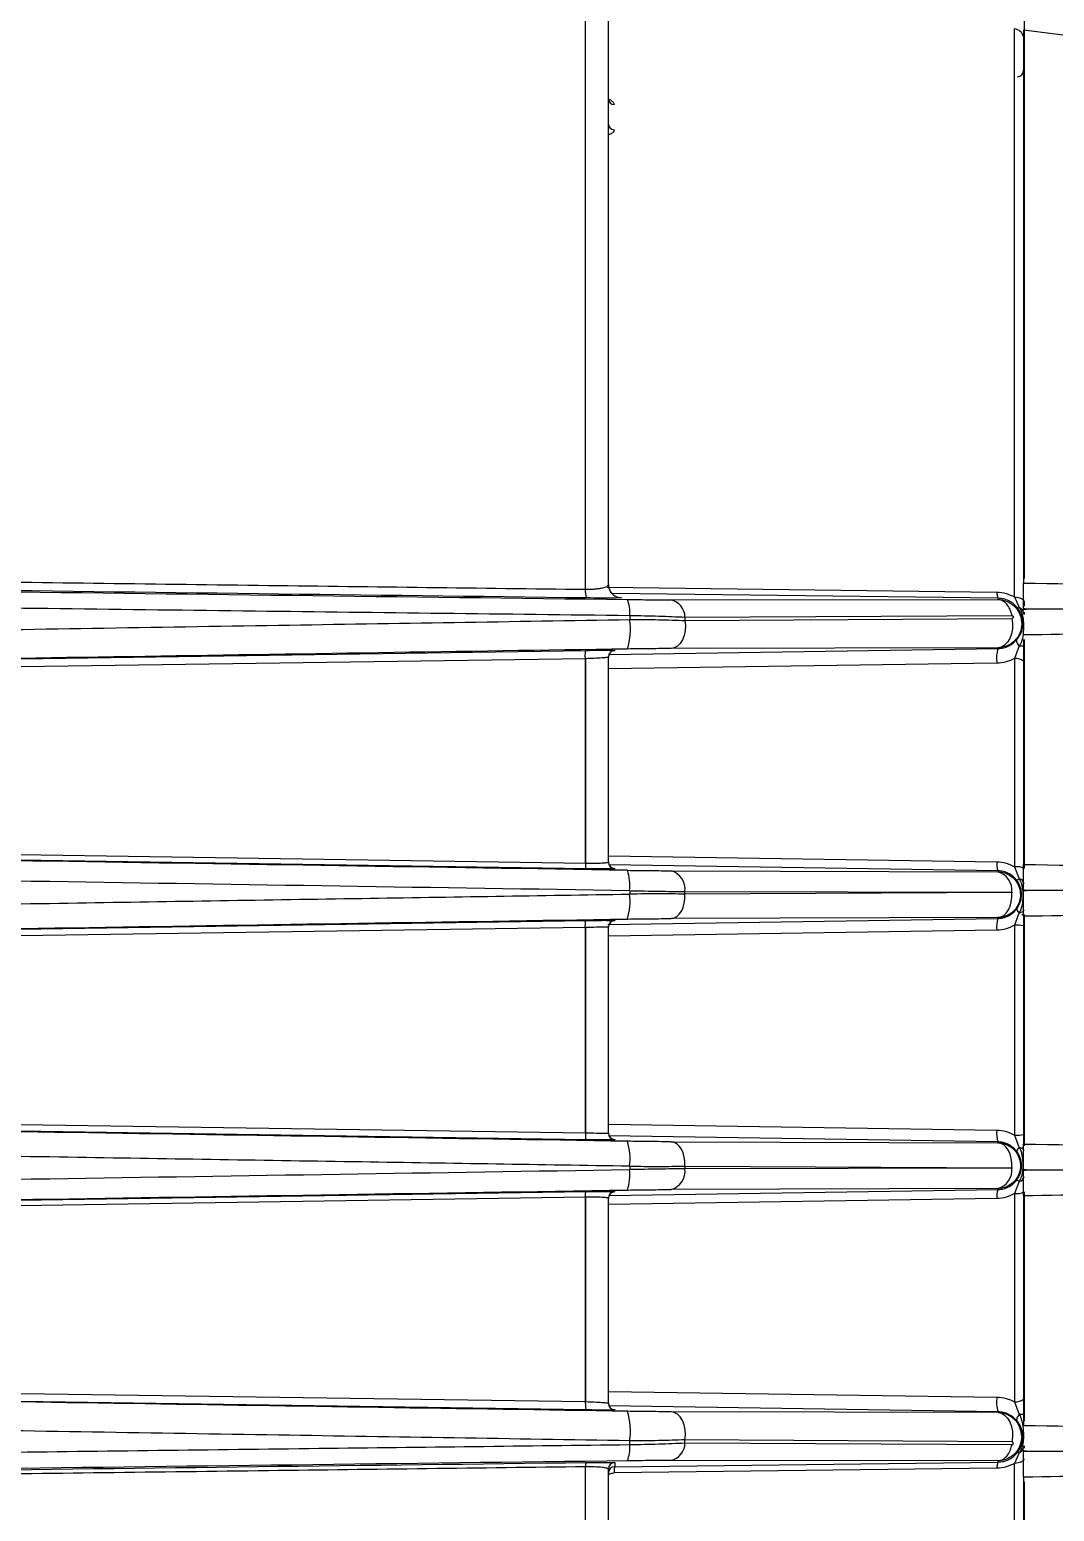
# Model space of a CAD drawing. Extents: x 11 to 120, y 2 to 94.
# Drawn here: x 94.215 to 96.581, y 39.407 to 42.83 of the extents above; entities that cross this region are included whole.
import ezdxf

# ---------------------------------------------------------------- set-up
doc = ezdxf.new("R2010")
doc.units = 0
doc.header["$MEASUREMENT"] = 0
doc.layers.add('OBJECT', color=7, linetype='CONTINUOUS')

msp = doc.modelspace()

# ---------------------------------------------------------------- linework, layer by layer
at = {"layer": 'OBJECT'}
for p, q in [((95.4983, 41.5374), (95.4983, 43.5191)), ((96.4894, 41.5197), (96.4894, 42.8321)), ((97.6077, 42.6942), (96.5104, 42.8289)), ((96.5104, 42.8289), (96.5104, 41.5519)), ((95.5484, 41.5422), (96.4486, 41.5309)), ((96.4513, 41.5167), (95.5598, 41.5275)), ((95.5809, 41.5182), (95.5809, 41.518)), ((95.696, 41.5133), (96.4513, 41.5138)), ((96.4513, 41.5138), (96.4513, 41.5167)), ((96.4894, 41.5197), (96.5004, 41.4955)), ((96.5104, 41.492), (96.5104, 41.4918)), ((96.5104, 41.4883), (96.5104, 41.4918)), ((96.5113, 41.509), (96.5113, 41.4988)), ((95.6006, 41.4772), (95.6006, 41.4676)), ((95.7283, 41.4732), (96.4836, 41.4769)), ((95.7283, 41.4732), (95.7283, 41.4653)), ((95.7283, 41.4653), (96.4834, 41.4702)), ((96.5113, 41.485), (96.5113, 41.4793)), ((93.2874, 41.3635), (95.5, 41.3963)), ((95.5541, 41.3871), (96.4513, 41.4006)), ((95.5661, 41.3961), (95.5661, 41.3956)), ((96.4513, 41.4023), (95.6962, 41.4005)), ((96.4513, 41.4023), (96.4513, 41.4006)), ((96.5004, 41.4065), (96.4894, 41.3778)), ((96.5104, 41.4215), (96.5104, 40.9019)), ((96.5113, 41.4216), (96.5113, 41.4074)), ((95.4982, 41.3771), (93.2856, 41.3448)), ((95.498, 41.3813), (95.4982, 41.3771)), ((95.4982, 40.905), (95.4982, 41.3771)), ((95.4985, 41.3771), (95.4983, 41.3813)), ((95.4985, 41.3771), (95.4985, 40.905)), ((96.4487, 41.3666), (95.5513, 41.3536)), ((96.4894, 41.3778), (96.4894, 40.8962)), ((92.928, 40.9437), (95.4982, 40.905)), ((95.5, 40.8919), (92.9298, 40.9305)), ((95.5513, 40.9218), (96.4486, 40.908)), ((96.4513, 40.8871), (95.5529, 40.9009)), ((95.5661, 40.8925), (95.5661, 40.8921)), ((95.6962, 40.8872), (96.4512, 40.8848)), ((96.4512, 40.8848), (96.4513, 40.8871)), ((96.4894, 40.8962), (96.5004, 40.8686)), ((95.6006, 40.841), (95.6006, 40.8333)), ((96.5104, 40.842), (96.5104, 40.8418)), ((95.7283, 40.8333), (95.7283, 40.8389)), ((95.7283, 40.8389), (96.4833, 40.8375)), ((96.4833, 40.8367), (95.7283, 40.8333)), ((93.1031, 40.7363), (95.5, 40.7722)), ((95.5498, 40.7634), (96.4512, 40.7771)), ((95.5661, 40.7721), (95.5661, 40.7716)), ((96.4512, 40.7791), (95.6962, 40.7767)), ((96.4512, 40.7771), (96.4512, 40.7791)), ((96.5004, 40.7905), (96.4894, 40.7614)), ((96.5104, 40.7819), (96.5104, 40.2559)), ((95.4982, 40.7561), (93.1013, 40.7204)), ((95.4981, 40.7572), (95.4982, 40.7561)), ((95.4982, 40.2817), (95.4982, 40.7561)), ((95.4985, 40.7561), (95.4984, 40.7572)), ((95.4985, 40.7561), (95.4985, 40.2817)), ((96.4486, 40.7497), (95.5513, 40.7362)), ((96.4894, 40.7614), (96.4894, 40.2764)), ((93.1013, 40.3174), (95.4982, 40.2817)), ((95.5, 40.2656), (93.1031, 40.3015)), ((95.5513, 40.3016), (96.4486, 40.2881)), ((95.4982, 40.2817), (95.4981, 40.2806)), ((95.4984, 40.2806), (95.4985, 40.2817)), ((96.4512, 40.2607), (95.5519, 40.2744)), ((95.5661, 40.2662), (95.5661, 40.2657)), ((95.6962, 40.2611), (96.4512, 40.2587)), ((96.4512, 40.2587), (96.4512, 40.2607)), ((96.4894, 40.2764), (96.5004, 40.2473)), ((95.6006, 40.2045), (95.6006, 40.1968)), ((95.7283, 40.2045), (95.7283, 40.1989)), ((95.7283, 40.2045), (96.4833, 40.2011)), ((96.4833, 40.2003), (95.7283, 40.1989)), ((96.5104, 40.1958), (96.5104, 40.196)), ((96.5004, 40.1692), (96.4894, 40.1416)), ((95.4982, 40.1328), (92.928, 40.0942)), ((92.9298, 40.1073), (95.5, 40.1459)), ((95.4982, 39.6607), (95.4982, 40.1328)), ((95.4985, 40.1328), (95.4985, 39.6608)), ((96.4486, 40.1298), (95.5513, 40.116)), ((95.5529, 40.1369), (96.4513, 40.1507)), ((95.5661, 40.1457), (95.5661, 40.1453)), ((96.4512, 40.153), (95.6962, 40.1506)), ((96.4513, 40.1507), (96.4512, 40.153)), ((96.4894, 40.1416), (96.4894, 39.66)), ((96.5104, 40.1359), (96.5104, 39.6059)), ((93.2856, 39.6931), (95.4982, 39.6607)), ((95.5513, 39.6842), (96.4487, 39.6712)), ((95.5, 39.6415), (93.2874, 39.6744)), ((95.4982, 39.6607), (95.498, 39.6565)), ((95.4983, 39.6565), (95.4985, 39.6608)), ((96.4513, 39.6372), (95.5519, 39.6508)), ((96.4894, 39.66), (96.5004, 39.6313)), ((95.5661, 39.6422), (95.5661, 39.6417)), ((96.4513, 39.6355), (95.6962, 39.6373)), ((96.4513, 39.6372), (96.4513, 39.6355)), ((96.5113, 39.6304), (96.5113, 39.6161)), ((95.6006, 39.5606), (95.6006, 39.5702)), ((95.7283, 39.5646), (95.7283, 39.5725)), ((96.4834, 39.5676), (95.7283, 39.5725)), ((96.4834, 39.561), (95.7283, 39.5646)), ((96.5004, 39.5423), (96.4894, 39.5181)), ((96.5104, 39.546), (96.5104, 39.5494)), ((96.5104, 39.5458), (96.5104, 39.546)), ((96.5113, 39.5585), (96.5113, 39.5528)), ((95.4983, 37.5187), (95.4983, 39.5101)), ((96.4487, 39.5069), (95.5645, 39.4958)), ((95.5661, 39.5104), (96.4513, 39.5211)), ((95.5661, 39.5197), (95.5661, 39.5104)), ((96.4513, 39.524), (95.696, 39.5245)), ((96.4513, 39.5211), (96.4513, 39.524)), ((96.4513, 39.524), (96.4513, 39.524)), ((96.4894, 38.1962), (96.4894, 39.5181)), ((96.5104, 39.4859), (96.5104, 38.2908))]:
    msp.add_line(p, q, dxfattribs=at)
at = {"layer": 'OBJECT', "flags": 128}
for points in [[(96.4894, 41.5197), (96.4938, 41.5192), (96.498, 41.5185), (96.5018, 41.5174), (96.5051, 41.5161), (96.5077, 41.5145), (96.5097, 41.5128), (96.5109, 41.5109), (96.5113, 41.509)], [(96.5104, 41.4918), (96.5143, 41.4919), (96.5173, 41.4919)], [(95.7283, 41.4653), (95.7293, 41.4537), (95.7286, 41.4421), (95.7262, 41.431), (95.7223, 41.421), (95.7171, 41.4126), (95.7108, 41.4062), (95.7037, 41.4021), (95.6962, 41.4005)], [(96.4834, 41.4702), (96.4848, 41.4584), (96.4845, 41.4463), (96.4823, 41.4347), (96.4785, 41.4241), (96.4731, 41.4152), (96.4666, 41.4084), (96.4591, 41.404), (96.4513, 41.4023)], [(96.5004, 41.4065), (96.4986, 41.4089), (96.497, 41.4112), (96.4958, 41.4133), (96.4949, 41.4154), (96.4944, 41.4172), (96.4943, 41.4189), (96.4945, 41.4203), (96.495, 41.4214)], [(95.6962, 40.7767), (95.7029, 40.778), (95.7092, 40.7814), (95.715, 40.7868), (95.72, 40.794), (95.7239, 40.8026), (95.7267, 40.8122), (95.7282, 40.8226), (95.7283, 40.8333)], [(96.4512, 40.7791), (96.458, 40.7805), (96.4644, 40.784), (96.4702, 40.7895), (96.4752, 40.7968), (96.4792, 40.8056), (96.4819, 40.8154), (96.4833, 40.826), (96.4833, 40.8367)], [(96.5004, 40.7905), (96.5028, 40.7911), (96.5049, 40.7918), (96.5068, 40.7925), (96.5084, 40.7933), (96.5097, 40.7942), (96.5106, 40.7951), (96.5112, 40.7961), (96.5113, 40.797)], [(95.7283, 40.2045), (95.7282, 40.2152), (95.7267, 40.2256), (95.7239, 40.2352), (95.72, 40.2438), (95.715, 40.251), (95.7092, 40.2564), (95.7029, 40.2598), (95.6962, 40.2611)], [(96.4833, 40.2011), (96.4833, 40.2118), (96.4819, 40.2224), (96.4792, 40.2322), (96.4752, 40.241), (96.4702, 40.2483), (96.4644, 40.2538), (96.458, 40.2573), (96.4512, 40.2587)], [(96.5113, 40.2408), (96.5112, 40.2418), (96.5106, 40.2427), (96.5097, 40.2436), (96.5084, 40.2445), (96.5068, 40.2453), (96.5049, 40.246), (96.5028, 40.2467), (96.5004, 40.2473)], [(95.7283, 39.5725), (95.7293, 39.5841), (95.7286, 39.5957), (95.7262, 39.6068), (95.7223, 39.6168), (95.7171, 39.6252), (95.7108, 39.6316), (95.7037, 39.6357), (95.6962, 39.6373)], [(96.4513, 39.6355), (96.4591, 39.6338), (96.4666, 39.6294), (96.4731, 39.6226), (96.4785, 39.6137), (96.4823, 39.6031), (96.4845, 39.5915), (96.4848, 39.5794), (96.4834, 39.5676)], [(96.5004, 39.6313), (96.4986, 39.6289), (96.497, 39.6267), (96.4958, 39.6245), (96.4949, 39.6224), (96.4944, 39.6206), (96.4943, 39.6189), (96.4945, 39.6175), (96.495, 39.6164)], [(96.5104, 39.5458), (96.5143, 39.5459), (96.5173, 39.5459)], [(96.5113, 39.5288), (96.5109, 39.5269), (96.5097, 39.525), (96.5077, 39.5233), (96.5051, 39.5217), (96.5018, 39.5204), (96.498, 39.5193), (96.4938, 39.5186), (96.4894, 39.5181)], [(95.5513, 39.4896), (95.5516, 39.4907), (95.5523, 39.4918), (95.5535, 39.4928), (95.5551, 39.4937), (95.5571, 39.4945), (95.5594, 39.4951), (95.5619, 39.4956), (95.5645, 39.4958)]]:
    msp.add_lwpolyline(points, dxfattribs=at)
at = {"layer": 'OBJECT'}
for centre, radius, start, end in [((96.4864, 42.8073), 0.025, 15.8933, 83.0905), ((96.4954, 42.7366), 0.015, 271, 0), ((95.5652, 42.6711), 0.0139, 183.3886, 267.0674), ((95.565, 42.6129), 0.0137, 184.1672, 267.8655), ((95.5386, 41.5334), 0.0405, 174.3423, 203.1188), ((95.5813, 41.548), 0.03, 180.0036, 269.1826), ((95.5255, 41.4848), 0.0755, 354.183, 22.6894), ((95.6866, 41.4727), 0.0417, 0.8083, 76.973), ((96.4979, 41.5002), 0.00532, 239.3871, 297.1948), ((96.4925, 41.4783), 0.0189, 2.9343, 65.3072), ((95.4495, 41.4451), 0.1527, 342.6448, 8.4633), ((95.5663, 41.3811), 0.015, 90.9942, 179.9972), ((95.5663, 41.3806), 0.015, 90.9964, 179.9961), ((96.5204, 41.3782), 0.0726, 162.0245, 189.2014), ((96.5014, 41.4677), 0.0611, 269.045, 279.2129), ((95.5002, 41.4273), 0.0503, 267.713, 268.0572), ((96.4909, 41.346), 0.0318, 52.1103, 92.69), ((95.5663, 40.9075), 0.015, 180.0039, 269.0036), ((95.5663, 40.9071), 0.015, 180.0039, 269.0036), ((95.495, 40.8531), 0.1062, 353.4787, 19.3118), ((95.6835, 40.844), 0.0451, 353.569, 73.6787), ((96.493, 40.903), 0.0447, 173.5399, 200.7342), ((96.4389, 40.8419), 0.0446, 354.3461, 74.0043), ((96.4942, 40.8608), 0.0358, 61.4085, 97.7842), ((96.4865, 40.8858), 0.0221, 291.0108, 308.8722), ((96.4972, 40.8546), 0.0144, 9.5692, 77.2101), ((95.4683, 40.8164), 0.1333, 342.2173, 7.2943), ((95.5663, 40.7571), 0.015, 90.9942, 179.9972), ((96.5099, 40.7577), 0.0618, 161.6711, 187.4643), ((96.5081, 40.8023), 0.0141, 193.6234, 236.9259), ((95.4986, 40.7799), 0.0238, 269.0244, 269.7507), ((95.5663, 40.7567), 0.015, 90.9942, 179.9972), ((96.4915, 40.6673), 0.0942, 78.4509, 91.3124), ((95.4986, 40.2579), 0.0238, 90.2493, 90.9756), ((95.5663, 40.2812), 0.015, 180.0028, 269.0058), ((95.5663, 40.2807), 0.015, 180.0039, 269.0036), ((95.4683, 40.2214), 0.1333, 352.7057, 17.7827), ((96.5099, 40.2801), 0.0618, 172.536, 198.3286), ((96.4915, 40.3705), 0.0942, 268.6886, 281.5481), ((96.5081, 40.2355), 0.0141, 123.0739, 166.3768), ((95.495, 40.1847), 0.1062, 340.6883, 6.5211), ((95.6835, 40.1938), 0.0451, 286.3205, 6.4315), ((96.4389, 40.1959), 0.0446, 285.9957, 5.6539), ((96.4865, 40.152), 0.0221, 51.1278, 68.9892), ((96.4972, 40.1832), 0.0144, 282.7899, 350.4308), ((95.5663, 40.1307), 0.015, 90.9964, 179.9961), ((95.5663, 40.1303), 0.015, 90.9964, 179.9961), ((96.493, 40.1348), 0.0447, 159.2658, 186.4599), ((96.4942, 40.177), 0.0358, 262.2151, 298.5937), ((95.4997, 39.6226), 0.0382, 91.8884, 92.3414), ((95.5663, 39.6572), 0.015, 180.0034, 269.0041), ((95.5663, 39.6567), 0.015, 180.0034, 269.0063), ((96.5204, 39.6596), 0.0726, 170.7985, 197.9758), ((96.4909, 39.6918), 0.0318, 267.3067, 307.8931), ((95.4495, 39.5927), 0.1527, 351.5367, 17.3553), ((96.4503, 39.5798), 0.0557, 0.0246, 89.051), ((96.5014, 39.5702), 0.0611, 80.7882, 90.9601), ((95.5255, 39.553), 0.0755, 337.3103, 5.8172), ((95.6866, 39.5652), 0.0417, 283.026, 359.1922), ((96.4979, 39.5376), 0.00532, 62.806, 120.6057), ((96.4925, 39.5595), 0.0189, 294.6934, 357.0661), ((95.5186, 39.5121), 0.0204, 156.9568, 185.6648), ((95.5663, 39.5047), 0.015, 90.817, 179.9968), ((95.5663, 39.4954), 0.015, 90.8182, 179.9955)]:
    msp.add_arc(centre, radius, start, end, dxfattribs=at)
for points, knots in [([(95.5513, 41.548), (95.5513, 41.6318), (95.5513, 41.8009), (95.5513, 42.043), (95.5513, 42.2763), (95.5513, 42.4965), (95.5513, 42.7004), (95.5513, 42.8842), (95.5513, 43.0453), (95.5513, 43.1818), (95.5513, 43.2921), (95.5513, 43.375), (95.5513, 43.4332), (95.5513, 43.4506), (95.5513, 43.4592)], [0, 0, 0, 0, 0.080321, 0.16194, 0.244772, 0.329378, 0.414487, 0.5, 0.585518, 0.670628, 0.755228, 0.838065, 0.919682, 1, 1, 1, 1]), ([(96.5113, 42.8665), (96.5113, 42.8639), (96.5113, 42.8587), (96.5113, 42.8492), (96.5113, 42.8394), (96.5113, 42.8298), (96.5113, 42.8211), (96.5113, 42.8141), (96.5113, 42.809), (96.5113, 42.8079), (96.5113, 42.8074)], [0, 0, 0, 0, 0.125085, 0.250241, 0.37481, 0.499483, 0.624581, 0.749701, 0.874734, 1, 1, 1, 1]), ([(96.5113, 42.8074), (96.5113, 42.7952), (96.5113, 42.7705), (96.5113, 42.6865), (96.5113, 42.5671), (96.5113, 42.4105), (96.5113, 42.2213), (96.5113, 42.0039), (96.5113, 41.7837), (96.5113, 41.6293), (96.5113, 41.5621)], [0, 0, 0, 0, 0.124519, 0.25221, 0.382108, 0.513138, 0.644169, 0.774067, 0.901758, 1, 1, 1, 1]), ([(95.5502, 42.6705), (95.5522, 42.6697), (95.5575, 42.6677), (95.5631, 42.6628), (95.564, 42.6591), (95.5645, 42.6572)], [0, 0, 0, 0, 0.232158, 0.615127, 1, 1, 1, 1]), ([(95.5645, 42.5991), (95.5641, 42.5972), (95.5631, 42.5933), (95.5578, 42.5893), (95.5529, 42.5883), (95.5513, 42.5879)], [0, 0, 0, 0, 0.402368, 0.804444, 1, 1, 1, 1]), ([(91.9615, 41.5835), (92.1298, 41.5812), (92.5491, 41.5755), (93.2308, 41.5665), (93.9975, 41.5564), (94.7576, 41.5467), (95.2544, 41.5404), (95.4983, 41.5374)], [0, 0, 0, 0, 0.142368, 0.354744, 0.577357, 0.79244, 1, 1, 1, 1]), ([(95.5014, 41.5175), (94.9955, 41.5238), (93.983, 41.5364), (92.8079, 41.5517), (92.1393, 41.5609), (91.9801, 41.5631)], [0, 0, 0, 0, 0.432006, 0.864763, 1, 1, 1, 1]), ([(91.9823, 41.5607), (92.1511, 41.5583), (92.8398, 41.5489), (94.0454, 41.5332), (95.0788, 41.5204), (95.5951, 41.5139)], [0, 0, 0, 0, 0.1398204, 0.5701913, 1, 1, 1, 1]), ([(95.4983, 41.5374), (95.5019, 41.5374), (95.5093, 41.5375), (95.5198, 41.5382), (95.5295, 41.5392), (95.5401, 41.541), (95.5494, 41.5439), (95.5507, 41.5466), (95.5513, 41.548)], [0, 0, 0, 0, 0.1169065, 0.238658, 0.3663335, 0.5008519, 0.7502482, 1, 1, 1, 1]), ([(95.5513, 41.5485), (95.5517, 41.5448), (95.5525, 41.5375), (95.5577, 41.5291), (95.5637, 41.5236), (95.5692, 41.5205), (95.575, 41.5186), (95.579, 41.5183), (95.5809, 41.5182)], [0, 0, 0, 0, 0.250064, 0.499105, 0.634955, 0.762997, 0.884268, 1, 1, 1, 1]), ([(96.4486, 41.5309), (96.4488, 41.529), (96.449, 41.525), (96.4497, 41.5205), (96.4504, 41.5174), (96.451, 41.5169), (96.4513, 41.5167)], [0, 0, 0, 0, 0.245198, 0.500042, 0.75487, 1, 1, 1, 1]), ([(96.4486, 41.5309), (96.4558, 41.5304), (96.4701, 41.5292), (96.4829, 41.5228), (96.4894, 41.5197)], [0, 0, 0, 0, 0.499406, 1, 1, 1, 1]), ([(96.5104, 41.5519), (96.7947, 41.5469), (97.3022, 41.5381), (97.8096, 41.5292), (98.0328, 41.5253)], [0, 0, 0, 0, 0.560011, 1, 1, 1, 1]), ([(96.5104, 41.492), (96.5104, 41.4987), (96.5104, 41.5121), (96.5104, 41.53), (96.5104, 41.5435), (96.5104, 41.5508), (96.5104, 41.5516), (96.5104, 41.5519)], [0, 0, 0, 0, 0.212706, 0.425419, 0.638709, 0.853371, 1, 1, 1, 1]), ([(92.0166, 41.5228), (92.0234, 41.5227), (92.3277, 41.5185), (92.9337, 41.5105), (93.8336, 41.4988), (94.7244, 41.4877), (95.3124, 41.4806), (95.6006, 41.4772)], [0, 0, 0, 0, 0.005638, 0.253972, 0.506326, 0.7581146, 1, 1, 1, 1]), ([(95.5809, 41.518), (95.5798, 41.5178), (95.5777, 41.5174), (95.5606, 41.5172), (95.5347, 41.5171), (95.5125, 41.5174), (95.5014, 41.5175)], [0, 0, 0, 0, 0.250172, 0.500067, 0.749913, 1, 1, 1, 1]), ([(95.5951, 41.5139), (95.6135, 41.5137), (95.6504, 41.5133), (95.6808, 41.5133), (95.696, 41.5133)], [0, 0, 0, 0, 0.498504, 1, 1, 1, 1]), ([(96.4952, 41.4957), (96.4924, 41.4987), (96.4869, 41.5046), (96.4761, 41.5112), (96.4641, 41.5157), (96.4556, 41.5164), (96.4513, 41.5167)], [0, 0, 0, 0, 0.258471, 0.498713, 0.749506, 1, 1, 1, 1]), ([(96.4836, 41.4769), (96.4822, 41.4818), (96.4795, 41.4919), (96.4717, 41.5039), (96.462, 41.512), (96.4548, 41.5132), (96.4513, 41.5138)], [0, 0, 0, 0, 0.243823, 0.5, 0.756179, 1, 1, 1, 1]), ([(96.4513, 41.5138), (96.4513, 41.5138), (96.4513, 41.5138), (96.4515, 41.5138), (96.452, 41.5138), (96.4538, 41.5137), (96.4608, 41.5131), (96.4744, 41.5095), (96.491, 41.4982), (96.5032, 41.4797), (96.5075, 41.4579), (96.5031, 41.4361), (96.4909, 41.4179), (96.4728, 41.4051), (96.4584, 41.4033), (96.4513, 41.4023)], [0, 0, 0, 0, 0.000293, 0.000817, 0.002568, 0.00887, 0.032663, 0.124746, 0.249979, 0.37482, 0.50062, 0.627392, 0.750463, 0.875271, 1, 1, 1, 1]), ([(96.495, 41.4214), (96.4986, 41.4267), (96.5056, 41.4373), (96.5085, 41.4494), (96.509, 41.4629), (96.5068, 41.475), (96.5022, 41.4862), (96.4975, 41.4925), (96.4952, 41.4957)], [0, 0, 0, 0, 0.24965, 0.499343, 0.62417, 0.74921, 0.874476, 1, 1, 1, 1]), ([(96.5004, 41.4955), (96.5027, 41.4911), (96.5068, 41.4833), (96.51, 41.4671), (96.51, 41.4424), (96.509, 41.4205), (96.5009, 41.4075), (96.5004, 41.4065)], [0, 0, 0, 0, 0.157616, 0.28346, 0.509505, 0.964684, 1, 1, 1, 1]), ([(96.5173, 41.4919), (96.516, 41.4919), (96.5137, 41.492), (96.5114, 41.492), (96.5104, 41.492)], [0, 0, 0, 0, 0.56004, 1, 1, 1, 1]), ([(97.1936, 41.4919), (97.193, 41.4919), (97.074, 41.4919), (96.8702, 41.4919), (96.646, 41.4919), (96.5396, 41.4919), (96.5179, 41.4919), (96.5173, 41.4919)], [0, 0, 0, 0, 0.002912, 0.527889, 0.903606, 0.997536, 1, 1, 1, 1]), ([(93.0217, 41.4255), (93.3246, 41.4305), (93.9147, 41.4403), (94.7744, 41.4543), (95.3304, 41.4632), (95.6006, 41.4676)], [0, 0, 0, 0, 0.351668, 0.685, 1, 1, 1, 1]), ([(95.6006, 41.4772), (95.6235, 41.4767), (95.6702, 41.4758), (95.7088, 41.4741), (95.7283, 41.4732)], [0, 0, 0, 0, 0.493197, 1, 1, 1, 1]), ([(95.6006, 41.4676), (95.6234, 41.4676), (95.6701, 41.4676), (95.7087, 41.4661), (95.7283, 41.4653)], [0, 0, 0, 0, 0.490951, 1, 1, 1, 1]), ([(96.4836, 41.4769), (96.484, 41.4768), (96.4846, 41.4767), (96.4853, 41.4762), (96.4858, 41.4757), (96.4863, 41.4752), (96.4866, 41.4745), (96.4867, 41.4737), (96.4866, 41.4728), (96.4862, 41.4718), (96.4854, 41.4709), (96.4845, 41.4704), (96.4838, 41.4703), (96.4834, 41.4702)], [0, 0, 0, 0, 0.133104, 0.191567, 0.248259, 0.311452, 0.370761, 0.432305, 0.501531, 0.620748, 0.7521, 0.8756, 1, 1, 1, 1]), ([(98.0328, 41.4585), (97.7486, 41.4535), (97.2411, 41.4447), (96.7337, 41.4358), (96.5104, 41.4319)], [0, 0, 0, 0, 0.560009, 1, 1, 1, 1]), ([(95.5953, 41.3995), (95.2123, 41.3937), (94.4445, 41.3819), (93.6738, 41.3696), (93.2874, 41.3635)], [0, 0, 0, 0, 0.498752, 1, 1, 1, 1]), ([(95.498, 41.3813), (95.498, 41.3833), (95.498, 41.3862), (95.4983, 41.3898), (95.4986, 41.3928), (95.4992, 41.3956), (95.4997, 41.3961), (95.5, 41.3963)], [0, 0, 0, 0, 0.251178, 0.383298, 0.515914, 0.770766, 1, 1, 1, 1]), ([(95.5, 41.3963), (95.5091, 41.3964), (95.5272, 41.3967), (95.5487, 41.3967), (95.5633, 41.3965), (95.5652, 41.3962), (95.5661, 41.3961)], [0, 0, 0, 0, 0.249669, 0.499417, 0.749226, 1, 1, 1, 1]), ([(95.6962, 41.4005), (95.6811, 41.4004), (95.6507, 41.4003), (95.6138, 41.3998), (95.5953, 41.3995)], [0, 0, 0, 0, 0.498606, 1, 1, 1, 1]), ([(96.4513, 41.4006), (96.4555, 41.4009), (96.4643, 41.4016), (96.4804, 41.4075), (96.4892, 41.4159), (96.495, 41.4214)], [0, 0, 0, 0, 0.241712, 0.501168, 1, 1, 1, 1]), ([(96.5113, 41.4074), (96.5113, 41.4005), (96.5113, 41.3872), (96.5113, 41.3746), (96.5113, 41.3686)], [0, 0, 0, 0, 0.526875, 1, 1, 1, 1]), ([(95.5513, 41.3811), (95.5506, 41.3807), (95.5492, 41.38), (95.5375, 41.3788), (95.5202, 41.3778), (95.5055, 41.3773), (95.4985, 41.3771)], [0, 0, 0, 0, 0.250635, 0.500304, 0.760651, 1, 1, 1, 1]), ([(95.5513, 40.9071), (95.5513, 40.9871), (95.5513, 41.1473), (95.5513, 41.3032), (95.5513, 41.3811)], [0, 0, 0, 0, 0.4999997, 1, 1, 1, 1]), ([(96.4894, 41.3778), (96.4831, 41.3746), (96.4704, 41.3683), (96.4559, 41.3672), (96.4487, 41.3666)], [0, 0, 0, 0, 0.500347, 1, 1, 1, 1]), ([(96.5113, 41.3686), (96.5113, 41.291), (96.5113, 41.1358), (96.5113, 40.9734), (96.5113, 40.8922)], [0, 0, 0, 0, 0.5, 1, 1, 1, 1]), ([(95.5953, 40.8882), (95.1518, 40.8951), (94.2649, 40.9089), (93.3748, 40.9233), (92.9298, 40.9305)], [0, 0, 0, 0, 0.500069, 1, 1, 1, 1]), ([(95.6006, 40.841), (95.1543, 40.848), (94.2558, 40.862), (93.354, 40.8767), (92.9001, 40.8842)], [0, 0, 0, 0, 0.49662, 1, 1, 1, 1]), ([(95.4985, 40.905), (95.5055, 40.9049), (95.5199, 40.9048), (95.5366, 40.9051), (95.5488, 40.9059), (95.5504, 40.9067), (95.5513, 40.9071)], [0, 0, 0, 0, 0.244677, 0.500062, 0.724507, 1, 1, 1, 1]), ([(95.4985, 40.905), (95.4985, 40.9033), (95.4985, 40.8998), (95.4989, 40.8955), (95.4994, 40.8926), (95.4998, 40.8921), (95.5, 40.8919)], [0, 0, 0, 0, 0.241915, 0.500004, 0.758081, 1, 1, 1, 1]), ([(95.5661, 40.8921), (95.5651, 40.8919), (95.5632, 40.8916), (95.5484, 40.8915), (95.5268, 40.8916), (95.5089, 40.8918), (95.5, 40.8919)], [0, 0, 0, 0, 0.250112, 0.500126, 0.75008, 1, 1, 1, 1]), ([(95.5953, 40.8882), (95.6136, 40.888), (95.6502, 40.8875), (95.6809, 40.8873), (95.6962, 40.8872)], [0, 0, 0, 0, 0.498431, 1, 1, 1, 1]), ([(96.4486, 40.908), (96.4558, 40.9074), (96.4701, 40.9062), (96.483, 40.8995), (96.4894, 40.8962)], [0, 0, 0, 0, 0.500461, 1, 1, 1, 1]), ([(96.4512, 40.8848), (96.4552, 40.8845), (96.4631, 40.8838), (96.4741, 40.8796), (96.4834, 40.8736), (96.4932, 40.864), (96.5014, 40.85), (96.5026, 40.8377), (96.5031, 40.8319)], [0, 0, 0, 0, 0.147789, 0.28914, 0.42404, 0.552485, 0.789019, 1, 1, 1, 1]), ([(96.4944, 40.8652), (96.4917, 40.8684), (96.4862, 40.8748), (96.4755, 40.8816), (96.4638, 40.8861), (96.4555, 40.8868), (96.4513, 40.8871)], [0, 0, 0, 0, 0.252722, 0.499216, 0.745809, 1, 1, 1, 1]), ([(96.5104, 40.9019), (96.8026, 40.8968), (97.3244, 40.8877), (97.846, 40.8786), (98.0755, 40.8746)], [0, 0, 0, 0, 0.56001, 1, 1, 1, 1]), ([(96.5104, 40.842), (96.5104, 40.8487), (96.5104, 40.8621), (96.5104, 40.88), (96.5104, 40.8935), (96.5104, 40.9008), (96.5104, 40.9016), (96.5104, 40.9019)], [0, 0, 0, 0, 0.212706, 0.425418, 0.638708, 0.85337, 1, 1, 1, 1]), ([(95.6006, 40.841), (95.6236, 40.8407), (95.67, 40.84), (95.7088, 40.8393), (95.7283, 40.8389)], [0, 0, 0, 0, 0.496594, 1, 1, 1, 1]), ([(96.5056, 40.8319), (96.5054, 40.8349), (96.5051, 40.8409), (96.5023, 40.8525), (96.4976, 40.8601), (96.4944, 40.8652)], [0, 0, 0, 0, 0.24941, 0.500739, 1, 1, 1, 1]), ([(96.5004, 40.8686), (96.5023, 40.8646), (96.5055, 40.8576), (96.508, 40.8442), (96.509, 40.8244), (96.5075, 40.8048), (96.5015, 40.7929), (96.5004, 40.7905)], [0, 0, 0, 0, 0.16421, 0.284776, 0.503513, 0.90283, 1, 1, 1, 1]), ([(96.5173, 40.8419), (96.516, 40.8419), (96.5137, 40.842), (96.5114, 40.842), (96.5104, 40.842)], [0, 0, 0, 0, 0.560015, 1, 1, 1, 1]), ([(96.5104, 40.8418), (96.5117, 40.8418), (96.514, 40.8418), (96.5163, 40.8419), (96.5173, 40.8419)], [0, 0, 0, 0, 0.560018, 1, 1, 1, 1]), ([(96.5104, 40.7819), (96.5104, 40.7824), (96.5104, 40.7835), (96.5104, 40.7926), (96.5104, 40.8074), (96.5104, 40.8247), (96.5104, 40.8366), (96.5104, 40.8418)], [0, 0, 0, 0, 0.1876001, 0.4047628, 0.6207737, 0.8351753, 1, 1, 1, 1]), ([(97.2496, 40.8419), (97.2489, 40.8419), (97.1112, 40.8419), (96.8889, 40.8419), (96.646, 40.8419), (96.5396, 40.8419), (96.5179, 40.8419), (96.5173, 40.8419)], [0, 0, 0, 0, 0.002739, 0.563971, 0.910975, 0.997726, 1, 1, 1, 1]), ([(92.9001, 40.7896), (93.144, 40.7936), (93.6195, 40.8015), (94.3133, 40.8128), (94.9697, 40.8233), (95.3943, 40.83), (95.6006, 40.8333)], [0, 0, 0, 0, 0.27038, 0.527173, 0.77038, 1, 1, 1, 1]), ([(95.7283, 40.8333), (95.7085, 40.8335), (95.6697, 40.8338), (95.6232, 40.8335), (95.6006, 40.8333)], [0, 0, 0, 0, 0.511471, 1, 1, 1, 1]), ([(96.5031, 40.8319), (96.5028, 40.8271), (96.5019, 40.8161), (96.4951, 40.8027), (96.486, 40.7924), (96.4764, 40.7855), (96.4646, 40.7803), (96.4558, 40.7795), (96.4512, 40.7791)], [0, 0, 0, 0, 0.177265, 0.402569, 0.533808, 0.677131, 0.832537, 1, 1, 1, 1]), ([(96.4833, 40.8375), (96.4834, 40.8375), (96.4835, 40.8375), (96.4836, 40.8374), (96.4836, 40.8374), (96.4836, 40.8373), (96.4837, 40.8372), (96.4837, 40.8372), (96.4837, 40.8371), (96.4837, 40.837), (96.4836, 40.8369), (96.4836, 40.8368), (96.4835, 40.8368), (96.4834, 40.8367), (96.4833, 40.8367)], [0, 0, 0, 0, 0.156108, 0.22009, 0.277027, 0.329475, 0.381608, 0.436318, 0.497329, 0.61508, 0.669958, 0.725281, 0.84818, 1, 1, 1, 1]), ([(96.4944, 40.799), (96.4975, 40.8041), (96.5022, 40.8118), (96.505, 40.8227), (96.5054, 40.8288), (96.5056, 40.8319)], [0, 0, 0, 0, 0.499094, 0.74842, 1, 1, 1, 1]), ([(98.0755, 40.8092), (97.7833, 40.8041), (97.2616, 40.795), (96.7399, 40.7859), (96.5104, 40.7819)], [0, 0, 0, 0, 0.560008, 1, 1, 1, 1]), ([(93.1031, 40.7363), (93.5194, 40.743), (94.3516, 40.7564), (95.1808, 40.7693), (95.5953, 40.7757)], [0, 0, 0, 0, 0.500229, 1, 1, 1, 1]), ([(95.4981, 40.7572), (95.4981, 40.7591), (95.4981, 40.762), (95.4983, 40.7655), (95.4986, 40.7679), (95.4989, 40.7698), (95.4993, 40.7717), (95.4997, 40.772), (95.5, 40.7722)], [0, 0, 0, 0, 0.24273, 0.37241, 0.504167, 0.635321, 0.763244, 1, 1, 1, 1]), ([(95.5, 40.7722), (95.5089, 40.7724), (95.5267, 40.7726), (95.5483, 40.7727), (95.5632, 40.7725), (95.5651, 40.7722), (95.5661, 40.7721)], [0, 0, 0, 0, 0.249768, 0.4995238, 0.7492807, 1, 1, 1, 1]), ([(95.5953, 40.7757), (95.6137, 40.7759), (95.6504, 40.7764), (95.681, 40.7766), (95.6962, 40.7767)], [0, 0, 0, 0, 0.50157, 1, 1, 1, 1]), ([(96.4512, 40.7771), (96.4552, 40.7774), (96.4636, 40.7781), (96.4745, 40.7823), (96.4854, 40.7889), (96.491, 40.7952), (96.4944, 40.799)], [0, 0, 0, 0, 0.233715, 0.50042, 0.692509, 1, 1, 1, 1]), ([(96.5061, 40.785), (96.5074, 40.7858), (96.5096, 40.787), (96.5102, 40.7876), (96.5104, 40.7878)], [0, 0, 0, 0, 0.59369, 1, 1, 1, 1]), ([(96.5113, 40.7862), (96.5113, 40.7836), (96.5113, 40.7747), (96.5113, 40.7654), (96.5113, 40.7588)], [0, 0, 0, 0, 0.297789, 1, 1, 1, 1]), ([(95.5513, 40.7571), (95.5506, 40.7571), (95.549, 40.7571), (95.5369, 40.7569), (95.5195, 40.7565), (95.5052, 40.7562), (95.4985, 40.7561)], [0, 0, 0, 0, 0.250493, 0.500022, 0.762711, 1, 1, 1, 1]), ([(95.5513, 40.2807), (95.5513, 40.3601), (95.5513, 40.5189), (95.5513, 40.6777), (95.5513, 40.7571)], [0, 0, 0, 0, 0.5, 1, 1, 1, 1]), ([(96.4894, 40.7614), (96.483, 40.7581), (96.4702, 40.7515), (96.4558, 40.7503), (96.4486, 40.7497)], [0, 0, 0, 0, 0.500466, 1, 1, 1, 1]), ([(95.5953, 40.2622), (95.1808, 40.2686), (94.3516, 40.2814), (93.5194, 40.2948), (93.1031, 40.3015)], [0, 0, 0, 0, 0.499771, 1, 1, 1, 1]), ([(95.4984, 40.2806), (95.4984, 40.2787), (95.4984, 40.2758), (95.4986, 40.2723), (95.4988, 40.2699), (95.499, 40.268), (95.4994, 40.2661), (95.4998, 40.2658), (95.5, 40.2656)], [0, 0, 0, 0, 0.242736, 0.372413, 0.504175, 0.635328, 0.76326, 1, 1, 1, 1]), ([(95.4985, 40.2817), (95.5052, 40.2816), (95.5195, 40.2813), (95.5369, 40.2809), (95.549, 40.2807), (95.5506, 40.2807), (95.5513, 40.2807)], [0, 0, 0, 0, 0.237323, 0.500072, 0.750005, 1, 1, 1, 1]), ([(95.5661, 40.2657), (95.5651, 40.2656), (95.5632, 40.2653), (95.5483, 40.2651), (95.5267, 40.2652), (95.5089, 40.2654), (95.5, 40.2656)], [0, 0, 0, 0, 0.250088, 0.50011, 0.750076, 1, 1, 1, 1]), ([(95.6962, 40.2611), (95.6809, 40.2612), (95.6502, 40.2614), (95.6136, 40.2619), (95.5953, 40.2622)], [0, 0, 0, 0, 0.501586, 1, 1, 1, 1]), ([(96.4486, 40.2881), (96.4558, 40.2875), (96.4702, 40.2863), (96.483, 40.2797), (96.4894, 40.2764)], [0, 0, 0, 0, 0.500843, 1, 1, 1, 1]), ([(96.4944, 40.2388), (96.491, 40.2426), (96.4854, 40.2489), (96.4745, 40.2555), (96.4636, 40.2597), (96.4552, 40.2604), (96.4512, 40.2607)], [0, 0, 0, 0, 0.307389, 0.4994, 0.766202, 1, 1, 1, 1]), ([(96.4512, 40.2587), (96.4558, 40.2583), (96.4646, 40.2575), (96.4764, 40.2523), (96.486, 40.2454), (96.4951, 40.2351), (96.5016, 40.2218), (96.5039, 40.205), (96.5011, 40.1878), (96.4932, 40.1738), (96.4834, 40.1642), (96.4741, 40.1582), (96.4631, 40.154), (96.4552, 40.1534), (96.4512, 40.153)], [0, 0, 0, 0, 0.083701, 0.161372, 0.233013, 0.298611, 0.41123, 0.499845, 0.605383, 0.723691, 0.787932, 0.8554, 0.926089, 1, 1, 1, 1]), ([(96.5113, 40.279), (96.5113, 40.2725), (96.5113, 40.2632), (96.5113, 40.2543), (96.5113, 40.2516)], [0, 0, 0, 0, 0.698289, 1, 1, 1, 1]), ([(95.6006, 40.2045), (95.3943, 40.2078), (94.9697, 40.2145), (94.3133, 40.225), (93.6195, 40.2363), (93.144, 40.2442), (92.9001, 40.2482)], [0, 0, 0, 0, 0.22962, 0.472827, 0.72962, 1, 1, 1, 1]), ([(96.4944, 40.1726), (96.4962, 40.1752), (96.4997, 40.1803), (96.5031, 40.1888), (96.5053, 40.1978), (96.5059, 40.2103), (96.5035, 40.2241), (96.4974, 40.2339), (96.4944, 40.2388)], [0, 0, 0, 0, 0.125205, 0.250084, 0.374646, 0.499814, 0.74991, 1, 1, 1, 1]), ([(96.5004, 40.2473), (96.5016, 40.245), (96.5036, 40.2411), (96.5056, 40.2338), (96.5077, 40.2234), (96.5089, 40.2056), (96.5079, 40.1856), (96.5022, 40.1732), (96.5004, 40.1692)], [0, 0, 0, 0, 0.096977, 0.162949, 0.280004, 0.496796, 0.836217, 1, 1, 1, 1]), ([(96.5104, 40.245), (96.5102, 40.2458), (96.5098, 40.2471), (96.5083, 40.2489), (96.5077, 40.2496)], [0, 0, 0, 0, 0.599497, 1, 1, 1, 1]), ([(96.5104, 40.2559), (96.8026, 40.2508), (97.3244, 40.2417), (97.846, 40.2326), (98.0755, 40.2286)], [0, 0, 0, 0, 0.56001, 1, 1, 1, 1]), ([(96.5104, 40.196), (96.5104, 40.2019), (96.5104, 40.2145), (96.5104, 40.232), (96.5104, 40.2462), (96.5104, 40.2545), (96.5104, 40.2555), (96.5104, 40.2559)], [0, 0, 0, 0, 0.187684, 0.40036, 0.613504, 0.827953, 1, 1, 1, 1]), ([(92.9001, 40.1537), (93.354, 40.1611), (94.2558, 40.1758), (95.1543, 40.1898), (95.6006, 40.1968)], [0, 0, 0, 0, 0.50338, 1, 1, 1, 1]), ([(95.6006, 40.2045), (95.6232, 40.2043), (95.6697, 40.204), (95.7085, 40.2044), (95.7283, 40.2045)], [0, 0, 0, 0, 0.488529, 1, 1, 1, 1]), ([(95.7283, 40.1989), (95.7088, 40.1985), (95.67, 40.1978), (95.6236, 40.1971), (95.6006, 40.1968)], [0, 0, 0, 0, 0.503406, 1, 1, 1, 1]), ([(96.4833, 40.2011), (96.4834, 40.2011), (96.4835, 40.201), (96.4836, 40.201), (96.4836, 40.2009), (96.4837, 40.2008), (96.4837, 40.2007), (96.4837, 40.2006), (96.4837, 40.2006), (96.4837, 40.2005), (96.4836, 40.2004), (96.4836, 40.2004), (96.4835, 40.2003), (96.4834, 40.2003), (96.4833, 40.2003)], [0, 0, 0, 0, 0.148468, 0.270231, 0.325884, 0.381013, 0.499286, 0.560363, 0.61485, 0.666487, 0.719001, 0.776021, 0.840631, 1, 1, 1, 1]), ([(96.5173, 40.1959), (96.516, 40.1959), (96.5137, 40.196), (96.5114, 40.196), (96.5104, 40.196)], [0, 0, 0, 0, 0.560015, 1, 1, 1, 1]), ([(96.5104, 40.1958), (96.5117, 40.1958), (96.514, 40.1958), (96.5163, 40.1959), (96.5173, 40.1959)], [0, 0, 0, 0, 0.560018, 1, 1, 1, 1]), ([(96.5104, 40.1359), (96.5104, 40.1366), (96.5104, 40.1379), (96.5104, 40.1484), (96.5104, 40.1638), (96.5104, 40.1806), (96.5104, 40.1915), (96.5104, 40.1958)], [0, 0, 0, 0, 0.217202, 0.434334, 0.650167, 0.864393, 1, 1, 1, 1]), ([(96.5173, 40.1959), (96.5179, 40.1959), (96.6554, 40.1959), (96.8776, 40.1959), (97.1205, 40.1959), (97.2271, 40.1959), (97.2489, 40.1959), (97.2496, 40.1959)], [0, 0, 0, 0, 0.002274, 0.563506, 0.91051, 0.997261, 1, 1, 1, 1]), ([(96.4513, 40.1507), (96.4555, 40.151), (96.4638, 40.1517), (96.4755, 40.1562), (96.4862, 40.163), (96.4916, 40.1694), (96.4944, 40.1726)], [0, 0, 0, 0, 0.253998, 0.500394, 0.747085, 1, 1, 1, 1]), ([(98.0755, 40.1632), (97.7833, 40.1581), (97.2616, 40.149), (96.7399, 40.1399), (96.5104, 40.1359)], [0, 0, 0, 0, 0.560008, 1, 1, 1, 1]), ([(92.9298, 40.1073), (93.3748, 40.1145), (94.2649, 40.1289), (95.1518, 40.1427), (95.5953, 40.1496)], [0, 0, 0, 0, 0.499931, 1, 1, 1, 1]), ([(95.4982, 40.1328), (95.4982, 40.1345), (95.4982, 40.138), (95.4987, 40.1423), (95.4993, 40.1453), (95.4997, 40.1457), (95.5, 40.1459)], [0, 0, 0, 0, 0.241912, 0.499998, 0.758083, 1, 1, 1, 1]), ([(95.5513, 40.1307), (95.5504, 40.1311), (95.5488, 40.1319), (95.5366, 40.1327), (95.5198, 40.133), (95.5055, 40.1329), (95.4985, 40.1328)], [0, 0, 0, 0, 0.275543, 0.500053, 0.755367, 1, 1, 1, 1]), ([(95.5, 40.1459), (95.5089, 40.146), (95.5268, 40.1462), (95.5484, 40.1463), (95.5632, 40.1462), (95.5651, 40.1459), (95.5661, 40.1457)], [0, 0, 0, 0, 0.249736, 0.499486, 0.74926, 1, 1, 1, 1]), ([(95.5513, 39.6567), (95.5513, 39.7346), (95.5513, 39.8905), (95.5513, 40.0507), (95.5513, 40.1307)], [0, 0, 0, 0, 0.5, 1, 1, 1, 1]), ([(95.5953, 40.1496), (95.6137, 40.1498), (95.6504, 40.1503), (95.681, 40.1505), (95.6962, 40.1506)], [0, 0, 0, 0, 0.50155, 1, 1, 1, 1]), ([(96.4894, 40.1416), (96.483, 40.1383), (96.4701, 40.1316), (96.4558, 40.1304), (96.4486, 40.1298)], [0, 0, 0, 0, 0.500341, 1, 1, 1, 1]), ([(96.5113, 40.1456), (96.5113, 40.0644), (96.5113, 39.902), (96.5113, 39.7468), (96.5113, 39.6692)], [0, 0, 0, 0, 0.5, 1, 1, 1, 1]), ([(95.5953, 39.6383), (95.2123, 39.6441), (94.4445, 39.6559), (93.6738, 39.6682), (93.2874, 39.6744)], [0, 0, 0, 0, 0.498752, 1, 1, 1, 1]), ([(95.4983, 39.6565), (95.4983, 39.6546), (95.4983, 39.6516), (95.4985, 39.648), (95.4988, 39.645), (95.4993, 39.6422), (95.4998, 39.6417), (95.5, 39.6415)], [0, 0, 0, 0, 0.251224, 0.383336, 0.515964, 0.770806, 1, 1, 1, 1]), ([(95.4985, 39.6608), (95.5055, 39.6605), (95.5202, 39.66), (95.5375, 39.659), (95.5492, 39.6578), (95.5506, 39.6571), (95.5513, 39.6567)], [0, 0, 0, 0, 0.239397, 0.499824, 0.74984, 1, 1, 1, 1]), ([(96.4487, 39.6712), (96.456, 39.6706), (96.4704, 39.6694), (96.4831, 39.6631), (96.4894, 39.66)], [0, 0, 0, 0, 0.502301, 1, 1, 1, 1]), ([(96.5113, 39.6692), (96.5113, 39.6632), (96.5113, 39.6506), (96.5113, 39.6373), (96.5113, 39.6304)], [0, 0, 0, 0, 0.47311, 1, 1, 1, 1]), ([(95.6006, 39.5702), (95.3304, 39.5746), (94.7744, 39.5835), (93.9147, 39.5975), (93.3246, 39.6073), (93.0217, 39.6123)], [0, 0, 0, 0, 0.315, 0.648332, 1, 1, 1, 1]), ([(95.5661, 39.6417), (95.5652, 39.6416), (95.5633, 39.6413), (95.5488, 39.6411), (95.5272, 39.6412), (95.5091, 39.6414), (95.5, 39.6415)], [0, 0, 0, 0, 0.250139, 0.500157, 0.750082, 1, 1, 1, 1]), ([(95.6962, 39.6373), (95.681, 39.6374), (95.6506, 39.6375), (95.6137, 39.638), (95.5953, 39.6383)], [0, 0, 0, 0, 0.501563, 1, 1, 1, 1]), ([(96.495, 39.6164), (96.4893, 39.6219), (96.4805, 39.6303), (96.4643, 39.6362), (96.4555, 39.6369), (96.4513, 39.6372)], [0, 0, 0, 0, 0.4980807, 0.7579403, 1, 1, 1, 1]), ([(96.5087, 39.5798), (96.5085, 39.5832), (96.508, 39.5897), (96.5064, 39.5955), (96.5043, 39.6014), (96.5016, 39.6075), (96.4972, 39.6135), (96.495, 39.6164)], [0, 0, 0, 0, 0.247594, 0.460664, 0.50476, 0.757498, 1, 1, 1, 1]), ([(96.5004, 39.6313), (96.501, 39.6303), (96.5019, 39.6288), (96.5031, 39.6262), (96.5045, 39.6227), (96.5063, 39.6164), (96.5087, 39.6047), (96.5106, 39.585), (96.5099, 39.5608), (96.5026, 39.5467), (96.5004, 39.5423)], [0, 0, 0, 0, 0.035417, 0.057335, 0.093994, 0.157764, 0.273468, 0.492776, 0.842967, 1, 1, 1, 1]), ([(96.5061, 39.5798), (96.5053, 39.5725), (96.5036, 39.5581), (96.4912, 39.54), (96.4766, 39.5298), (96.4629, 39.5249), (96.4553, 39.5243), (96.4513, 39.524)], [0, 0, 0, 0, 0.250886, 0.499858, 0.733616, 0.862847, 1, 1, 1, 1]), ([(96.4952, 39.5422), (96.4972, 39.5448), (96.5013, 39.5502), (96.5049, 39.5582), (96.507, 39.5648), (96.5085, 39.5717), (96.5086, 39.5765), (96.5087, 39.5798)], [0, 0, 0, 0, 0.249995, 0.497592, 0.621226, 0.745578, 1, 1, 1, 1]), ([(96.5104, 39.6059), (96.7947, 39.6009), (97.3022, 39.5921), (97.8096, 39.5832), (98.0328, 39.5793)], [0, 0, 0, 0, 0.560011, 1, 1, 1, 1]), ([(95.6006, 39.5606), (95.3613, 39.5578), (94.8747, 39.552), (94.1309, 39.5427), (93.381, 39.5331), (92.6748, 39.5239), (92.2248, 39.5178), (92.0205, 39.5151)], [0, 0, 0, 0, 0.201085, 0.409049, 0.623898, 0.829248, 1, 1, 1, 1]), ([(95.7283, 39.5725), (95.7087, 39.5717), (95.6701, 39.5702), (95.6234, 39.5702), (95.6006, 39.5702)], [0, 0, 0, 0, 0.509049, 1, 1, 1, 1]), ([(95.7283, 39.5646), (95.7088, 39.5637), (95.6702, 39.562), (95.6235, 39.5611), (95.6006, 39.5606)], [0, 0, 0, 0, 0.5068029, 1, 1, 1, 1]), ([(96.4513, 39.524), (96.4556, 39.5249), (96.4637, 39.5265), (96.4736, 39.5364), (96.4802, 39.5483), (96.4824, 39.557), (96.4834, 39.561)], [0, 0, 0, 0, 0.295102, 0.569758, 0.80696, 1, 1, 1, 1]), ([(96.4513, 39.5211), (96.4556, 39.5214), (96.464, 39.5221), (96.476, 39.5266), (96.4869, 39.5332), (96.4924, 39.5391), (96.4952, 39.5422)], [0, 0, 0, 0, 0.250427, 0.499843, 0.740764, 1, 1, 1, 1]), ([(96.4834, 39.561), (96.4838, 39.561), (96.4845, 39.5611), (96.4853, 39.5615), (96.4858, 39.562), (96.4862, 39.5626), (96.4865, 39.5633), (96.4866, 39.564), (96.4866, 39.565), (96.4862, 39.566), (96.4855, 39.5668), (96.4845, 39.5674), (96.4838, 39.5675), (96.4834, 39.5676)], [0, 0, 0, 0, 0.1357382, 0.1945999, 0.250836, 0.311594, 0.3751405, 0.4380521, 0.5008882, 0.6198025, 0.7509404, 0.873702, 1, 1, 1, 1]), ([(96.5173, 39.5459), (96.516, 39.5459), (96.5137, 39.546), (96.5114, 39.546), (96.5104, 39.546)], [0, 0, 0, 0, 0.56004, 1, 1, 1, 1]), ([(96.5104, 39.4859), (96.5104, 39.4866), (96.5104, 39.4879), (96.5104, 39.4984), (96.5104, 39.5138), (96.5104, 39.5306), (96.5104, 39.5415), (96.5104, 39.5458)], [0, 0, 0, 0, 0.217201, 0.43433, 0.650163, 0.86439, 1, 1, 1, 1]), ([(96.5173, 39.5459), (96.5179, 39.5459), (96.6368, 39.5459), (96.8404, 39.5459), (97.0646, 39.5459), (97.1711, 39.5459), (97.193, 39.5459), (97.1936, 39.5459)], [0, 0, 0, 0, 0.002464, 0.527442, 0.903158, 0.997088, 1, 1, 1, 1]), ([(95.4983, 39.5101), (95.2543, 39.5071), (94.7575, 39.5009), (93.9974, 39.4912), (93.2306, 39.4812), (92.5513, 39.4722), (92.1344, 39.4666), (91.9685, 39.4643)], [0, 0, 0, 0, 0.207982, 0.423517, 0.646611, 0.859369, 1, 1, 1, 1]), ([(91.979, 39.4746), (92.1384, 39.4767), (92.807, 39.4859), (93.9819, 39.5012), (94.9942, 39.5138), (95.4998, 39.5201)], [0, 0, 0, 0, 0.13541, 0.568071, 1, 1, 1, 1]), ([(95.5951, 39.5239), (95.0788, 39.5175), (94.0454, 39.5046), (92.8396, 39.4889), (92.1507, 39.4795), (91.9817, 39.4771)], [0, 0, 0, 0, 0.429735, 0.860034, 1, 1, 1, 1]), ([(95.5513, 39.5047), (95.5507, 39.5054), (95.5493, 39.5069), (95.5379, 39.5088), (95.5205, 39.51), (95.5055, 39.5101), (95.4983, 39.5101)], [0, 0, 0, 0, 0.2507602, 0.5007351, 0.7604517, 1, 1, 1, 1]), ([(95.4998, 39.5201), (95.5091, 39.5202), (95.5275, 39.5204), (95.5491, 39.5204), (95.5634, 39.5202), (95.5652, 39.5199), (95.5661, 39.5197)], [0, 0, 0, 0, 0.249711, 0.499494, 0.749374, 1, 1, 1, 1]), ([(95.5661, 39.5104), (95.566, 39.5101), (95.5656, 39.5097), (95.5651, 39.5066), (95.5647, 39.502), (95.5646, 39.4979), (95.5645, 39.4958)], [0, 0, 0, 0, 0.250296, 0.499776, 0.749478, 1, 1, 1, 1]), ([(95.696, 39.5245), (95.6809, 39.5245), (95.6505, 39.5245), (95.6136, 39.5241), (95.5951, 39.5239)], [0, 0, 0, 0, 0.4986893, 1, 1, 1, 1]), ([(96.4513, 39.5211), (96.451, 39.5209), (96.4504, 39.5204), (96.4497, 39.5173), (96.449, 39.5128), (96.4488, 39.5088), (96.4487, 39.5069)], [0, 0, 0, 0, 0.245161, 0.499986, 0.754832, 1, 1, 1, 1]), ([(96.4894, 39.5181), (96.483, 39.515), (96.4701, 39.5086), (96.4558, 39.5074), (96.4487, 39.5069)], [0, 0, 0, 0, 0.498433, 1, 1, 1, 1]), ([(98.0328, 39.5125), (97.7486, 39.5075), (97.2411, 39.4987), (96.7337, 39.4898), (96.5104, 39.4859)], [0, 0, 0, 0, 0.560009, 1, 1, 1, 1]), ([(95.5513, 37.5787), (95.5513, 37.5873), (95.5513, 37.6047), (95.5513, 37.6634), (95.5513, 37.747), (95.5513, 37.8582), (95.5513, 37.9958), (95.5513, 38.1584), (95.5513, 38.3437), (95.5513, 38.5493), (95.5513, 38.7712), (95.5513, 39.0063), (95.5513, 39.2501), (95.5513, 39.4203), (95.5513, 39.5047)], [0, 0, 0, 0, 0.080292, 0.161895, 0.244722, 0.329339, 0.414466, 0.5, 0.585539, 0.670666, 0.755278, 0.83811, 0.919711, 1, 1, 1, 1]), ([(96.5113, 39.4756), (96.5113, 39.4318), (96.5113, 39.3254), (96.5113, 39.1665), (96.5113, 38.9699), (96.5113, 38.7649), (96.5113, 38.5686), (96.5113, 38.4124), (96.5113, 38.3015), (96.5113, 38.2334), (96.5113, 38.2251), (96.5113, 38.221)], [0, 0, 0, 0, 0.05846, 0.142119, 0.226988, 0.356868, 0.488097, 0.619327, 0.749207, 0.87647, 1, 1, 1, 1])]:
    msp.add_open_spline(points, degree=3, knots=knots, dxfattribs=at)
msp.add_open_spline([(96.5113, 40.7588), (96.5113, 40.6789), (96.5113, 40.5189), (96.5113, 40.3589), (96.5113, 40.279)], degree=3, dxfattribs=at)

doc.saveas('drawing.dxf')
